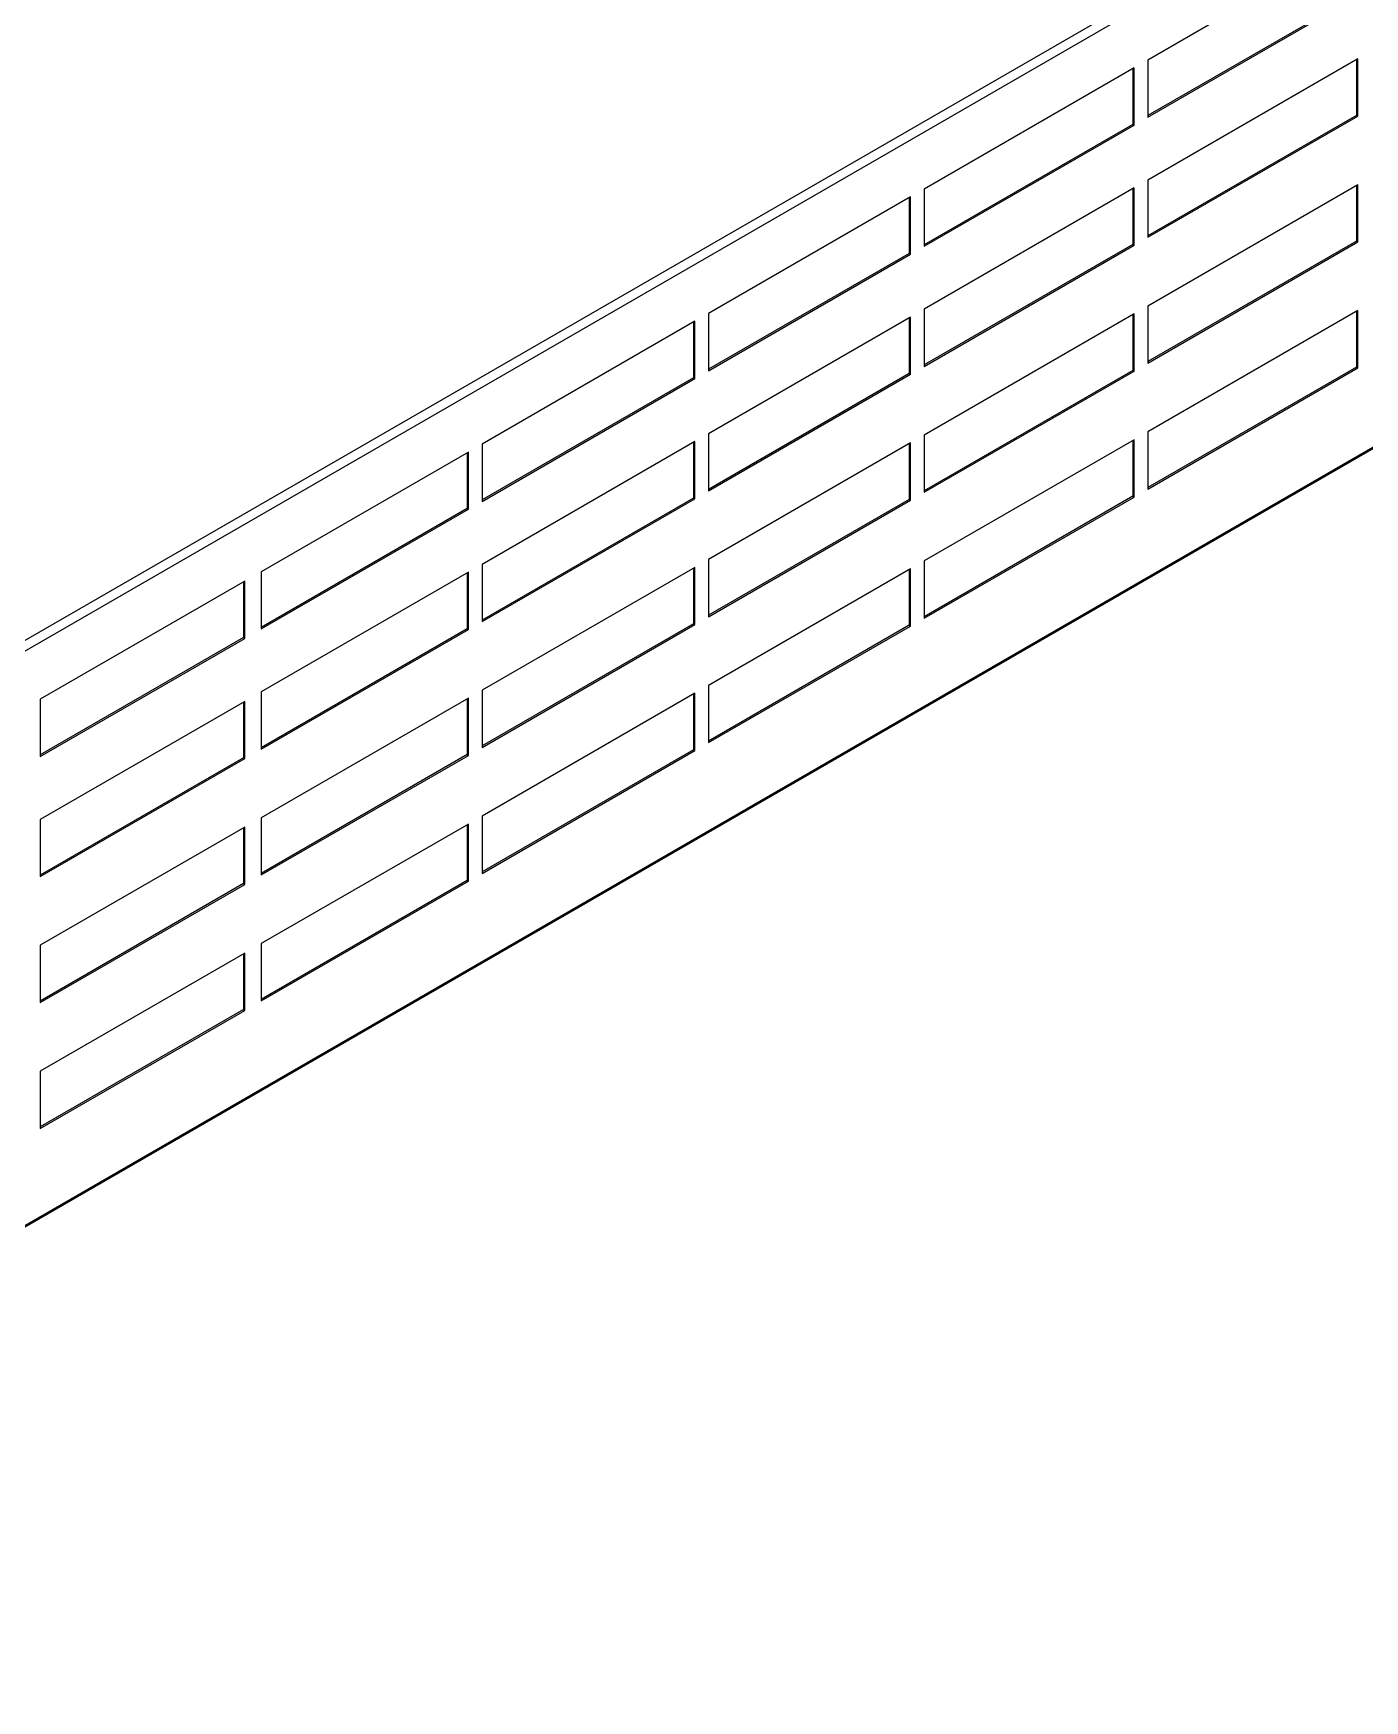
# Model space of a CAD drawing. Header units: feet. Extents: x 1280 to 1944, y 469 to 1148.
# Drawn here: x 1609.8 to 1704.7, y 469.5 to 588.4 of the extents above; entities that cross this region are included whole.
import ezdxf

# ---------------------------------------------------------------- set-up
doc = ezdxf.new("R2010")
doc.units = ezdxf.units.FT
doc.header["$LTSCALE"] = 100
doc.header["$MEASUREMENT"] = 0
doc.layers.add('Make2D$Visible$Curves', color=18, linetype='Continuous', true_color=0x000000)
doc.layers.add('Make2D$Visible$SceneSilhouetteCurves', color=1, linetype='Continuous', lineweight=50, true_color=0xff0000)

msp = doc.modelspace()

# ---------------------------------------------------------------- linework, layer by layer
at = {"layer": 'Make2D$Visible$Curves'}
for points in [[(1743.42, 621.9), (1550.52, 510.53)], [(1550.74, 511.42), (1742.1, 621.9)], [(1704.23, 595.2), (1689.25, 586.54)], [(1704.14, 591.17), (1689.25, 582.57)], [(1689.25, 582.46), (1704.23, 591.11)], [(1704.23, 586.62), (1689.25, 577.97)], [(1689.25, 586.54), (1689.25, 582.46)], [(1704.14, 586.57), (1704.14, 582.59)], [(1704.23, 582.54), (1704.23, 586.62)], [(1688.28, 585.98), (1673.29, 577.33)], [(1688.18, 585.93), (1688.18, 581.95)], [(1688.28, 581.9), (1688.28, 585.98)], [(1688.18, 581.95), (1673.29, 573.36)], [(1673.29, 573.25), (1688.28, 581.9)], [(1688.18, 581.95), (1688.28, 581.9)], [(1704.14, 582.59), (1689.25, 574)], [(1689.25, 573.89), (1704.23, 582.54)], [(1704.14, 582.59), (1704.23, 582.54)], [(1743.42, 580.86), (1550.52, 469.49)], [(1688.28, 577.41), (1673.29, 568.76)], [(1673.29, 577.33), (1673.29, 573.25)], [(1688.18, 577.36), (1688.18, 573.38)], [(1688.28, 573.33), (1688.28, 577.41)], [(1689.25, 577.97), (1689.25, 573.89)], [(1704.23, 577.64), (1689.25, 568.99)], [(1704.14, 577.59), (1704.14, 573.61)], [(1704.23, 573.56), (1704.23, 577.64)], [(1672.32, 576.77), (1657.92, 568.46)], [(1672.23, 576.72), (1672.23, 572.74)], [(1672.32, 572.69), (1672.32, 576.77)], [(1688.18, 573.38), (1673.29, 564.79)], [(1688.18, 573.38), (1688.28, 573.33)], [(1704.14, 573.61), (1689.25, 565.02)], [(1689.25, 564.91), (1704.23, 573.56)], [(1704.14, 573.61), (1704.23, 573.56)], [(1672.23, 572.74), (1657.92, 564.48)], [(1657.92, 564.37), (1672.32, 572.69)], [(1672.23, 572.74), (1672.32, 572.69)], [(1673.29, 564.68), (1688.28, 573.33)], [(1673.29, 568.76), (1673.29, 564.68)], [(1689.25, 568.99), (1689.25, 564.91)], [(1704.23, 568.66), (1689.25, 560.01)], [(1704.14, 568.61), (1704.14, 564.63)], [(1704.23, 564.58), (1704.23, 568.66)], [(1656.95, 567.9), (1641.77, 559.13)], [(1656.85, 567.84), (1656.85, 563.87)], [(1656.95, 563.81), (1656.95, 567.9)], [(1657.92, 568.46), (1657.92, 564.37)], [(1672.32, 568.2), (1657.92, 559.88)], [(1672.23, 568.14), (1672.23, 564.17)], [(1672.32, 564.12), (1672.32, 568.2)], [(1688.28, 568.43), (1673.29, 559.78)], [(1688.18, 568.37), (1688.18, 564.4)], [(1688.28, 564.35), (1688.28, 568.43)], [(1656.85, 563.87), (1641.77, 555.16)], [(1656.85, 563.87), (1656.95, 563.81)], [(1672.23, 564.17), (1657.92, 555.91)], [(1657.92, 555.8), (1672.32, 564.12)], [(1672.23, 564.17), (1672.32, 564.12)], [(1688.18, 564.4), (1673.29, 555.8)], [(1673.29, 555.7), (1688.28, 564.35)], [(1688.18, 564.4), (1688.28, 564.35)], [(1704.14, 564.63), (1689.25, 556.03)], [(1689.25, 555.93), (1704.23, 564.58)], [(1704.14, 564.63), (1704.23, 564.58)], [(1641.77, 555.05), (1656.95, 563.81)], [(1656.95, 559.32), (1641.77, 550.56)], [(1641.77, 559.13), (1641.77, 555.05)], [(1656.85, 559.27), (1656.85, 555.29)], [(1656.95, 555.24), (1656.95, 559.32)], [(1657.92, 559.88), (1657.92, 555.8)], [(1672.32, 559.22), (1657.92, 550.9)], [(1672.23, 559.16), (1672.23, 555.19)], [(1672.32, 555.13), (1672.32, 559.22)], [(1673.29, 559.78), (1673.29, 555.7)], [(1688.28, 559.45), (1673.29, 550.8)], [(1688.18, 559.39), (1688.18, 555.42)], [(1688.28, 555.36), (1688.28, 559.45)], [(1689.25, 560.01), (1689.25, 555.93)], [(1640.8, 558.57), (1626.01, 550.03)], [(1640.7, 558.52), (1640.7, 554.54)], [(1640.8, 554.49), (1640.8, 558.57)], [(1640.7, 554.54), (1626.01, 546.06)], [(1626.01, 545.95), (1640.8, 554.49)], [(1640.7, 554.54), (1640.8, 554.49)], [(1656.85, 555.29), (1641.77, 546.58)], [(1641.77, 546.48), (1656.95, 555.24)], [(1656.85, 555.29), (1656.95, 555.24)], [(1672.23, 555.19), (1657.92, 546.93)], [(1657.92, 546.82), (1672.32, 555.13)], [(1672.23, 555.19), (1672.32, 555.13)], [(1688.18, 555.42), (1673.29, 546.82)], [(1673.29, 546.71), (1688.28, 555.36)], [(1688.18, 555.42), (1688.28, 555.36)], [(1657.92, 550.9), (1657.92, 546.82)], [(1673.29, 550.8), (1673.29, 546.71)], [(1626.01, 550.03), (1626.01, 545.95)], [(1640.8, 550), (1626.01, 541.46)], [(1640.7, 549.94), (1640.7, 545.97)], [(1640.8, 545.91), (1640.8, 550)], [(1641.77, 550.56), (1641.77, 546.48)], [(1656.95, 550.34), (1641.77, 541.58)], [(1656.85, 550.29), (1656.85, 546.31)], [(1656.95, 546.26), (1656.95, 550.34)], [(1672.32, 550.23), (1657.92, 541.92)], [(1672.23, 550.18), (1672.23, 546.21)], [(1672.32, 546.15), (1672.32, 550.23)], [(1624.84, 549.36), (1610.25, 540.93)], [(1624.75, 549.3), (1624.75, 545.33)], [(1624.84, 545.28), (1624.84, 549.36)], [(1656.85, 546.31), (1641.77, 537.6)], [(1641.77, 537.5), (1656.95, 546.26)], [(1656.85, 546.31), (1656.95, 546.26)], [(1672.23, 546.21), (1657.92, 537.95)], [(1657.92, 537.84), (1672.32, 546.15)], [(1672.23, 546.21), (1672.32, 546.15)], [(1624.75, 545.33), (1610.25, 536.96)], [(1610.25, 536.85), (1624.84, 545.28)], [(1624.75, 545.33), (1624.84, 545.28)], [(1640.7, 545.97), (1626.01, 537.48)], [(1626.01, 537.38), (1640.8, 545.91)], [(1640.7, 545.97), (1640.8, 545.91)], [(1626.01, 541.46), (1626.01, 537.38)], [(1641.77, 541.58), (1641.77, 537.5)], [(1656.95, 541.36), (1641.77, 532.6)], [(1656.85, 541.31), (1656.85, 537.33)], [(1656.95, 537.28), (1656.95, 541.36)], [(1657.92, 541.92), (1657.92, 537.84)], [(1610.25, 540.93), (1610.25, 536.85)], [(1624.84, 540.78), (1610.25, 532.36)], [(1624.75, 540.73), (1624.75, 536.76)], [(1624.84, 536.7), (1624.84, 540.78)], [(1640.8, 541.02), (1626.01, 532.48)], [(1640.7, 540.96), (1640.7, 536.99)], [(1640.8, 536.93), (1640.8, 541.02)], [(1624.75, 536.76), (1610.25, 528.38)], [(1610.25, 528.28), (1624.84, 536.7)], [(1624.75, 536.76), (1624.84, 536.7)], [(1640.7, 536.99), (1626.01, 528.5)], [(1626.01, 528.4), (1640.8, 536.93)], [(1640.7, 536.99), (1640.8, 536.93)], [(1656.85, 537.33), (1641.77, 528.62)], [(1641.77, 528.51), (1656.95, 537.28)], [(1656.85, 537.33), (1656.95, 537.28)], [(1610.25, 532.36), (1610.25, 528.28)], [(1624.84, 531.8), (1610.25, 523.38)], [(1624.75, 531.75), (1624.75, 527.78)], [(1624.84, 527.72), (1624.84, 531.8)], [(1626.01, 532.48), (1626.01, 528.4)], [(1640.8, 532.03), (1626.01, 523.5)], [(1640.7, 531.98), (1640.7, 528.01)], [(1640.8, 527.95), (1640.8, 532.03)], [(1641.77, 532.6), (1641.77, 528.51)], [(1624.75, 527.78), (1610.25, 519.4)], [(1610.25, 519.29), (1624.84, 527.72)], [(1624.75, 527.78), (1624.84, 527.72)], [(1640.7, 528.01), (1626.01, 519.52)], [(1626.01, 519.41), (1640.8, 527.95)], [(1640.7, 528.01), (1640.8, 527.95)], [(1610.25, 523.38), (1610.25, 519.29)], [(1626.01, 523.5), (1626.01, 519.41)], [(1624.84, 522.82), (1610.25, 514.4)], [(1624.75, 522.77), (1624.75, 518.79)], [(1624.84, 518.74), (1624.84, 522.82)], [(1624.75, 518.79), (1610.25, 510.42)], [(1610.25, 510.31), (1624.84, 518.74)], [(1624.75, 518.79), (1624.84, 518.74)], [(1610.25, 514.4), (1610.25, 510.31)]]:
    msp.add_lwpolyline(points, dxfattribs=at)
at = {"layer": 'Make2D$Visible$SceneSilhouetteCurves'}
msp.add_lwpolyline([(1550.52, 469.49), (1743.42, 580.86)], dxfattribs=at)

doc.saveas('drawing.dxf')
